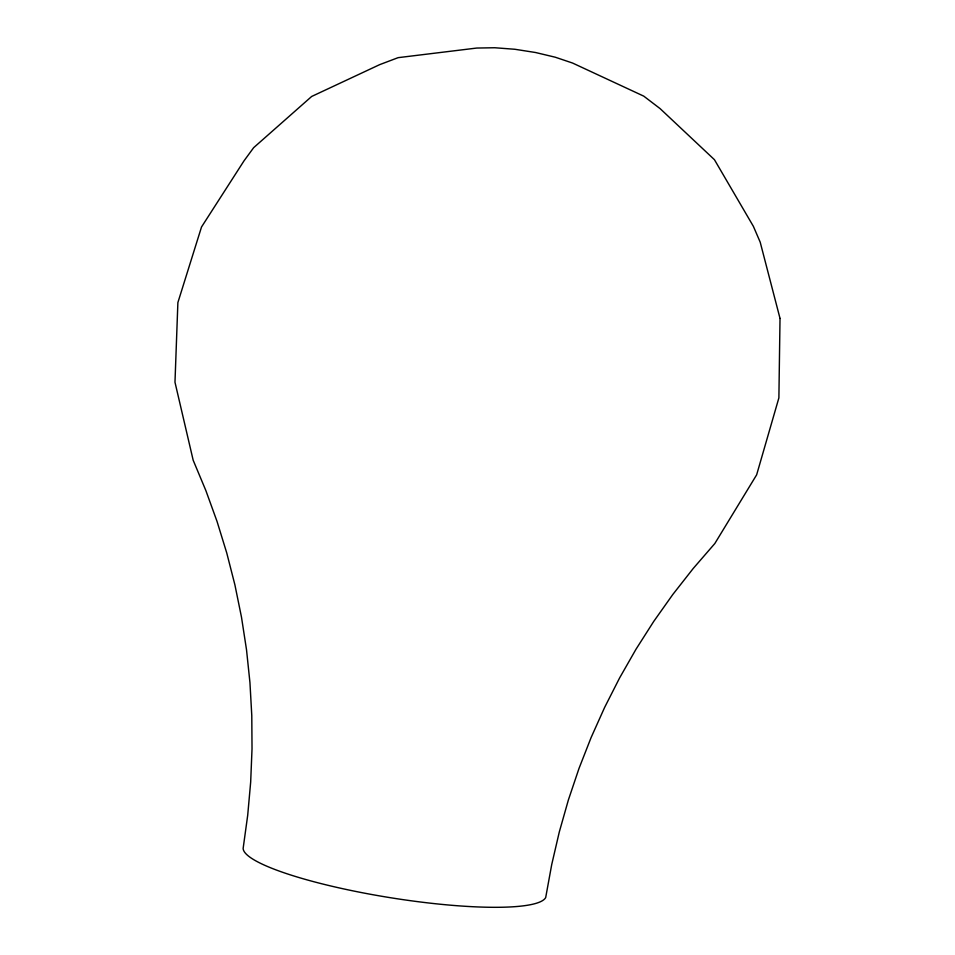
<?xml version="1.0" encoding="UTF-8"?>
<svg xmlns="http://www.w3.org/2000/svg" width="955" height="955" viewBox="0 0 955 955"><rect width="100%" height="100%" fill="white"/><g stroke="black" fill="none" stroke-linecap="round" stroke-linejoin="round"><path stroke-width="1.43" d="M780.02 318.421L778.886 397.889L756.647 474.814L714.829 543.526L693.187 568.512L672.809 594.488L653.733 621.418L635.994 649.245L619.616 677.919L604.646 707.38L591.097 737.57L579.005 768.441L568.392 799.932L559.296 831.972L551.727 864.526L545.699 897.509A153.421 26.251 9.1 0 1 388.673 897.425A153.421 26.251 9.1 0 1 243.143 848.398L247.703 815.248L250.676 782.026L252.025 748.792L251.786 715.629L249.947 682.586L246.509 649.734L241.484 617.145L234.906 584.866L226.753 552.981L217.072 521.537L205.874 490.595L193.173 460.226L174.98 382.239L177.881 302.568L201.517 226.992L244.003 160.858L253.648 147.679L311.676 96.455L379.66 64.653L398.139 57.658L476.784 48.048L494.726 47.75L514.829 49.266L535.552 52.513L555.297 57.228L572.558 63.042L643.742 96.133L660.072 108.595L714.436 159.688L753.388 226.359L760.204 242.176L780.02 318.421"/></g></svg>
